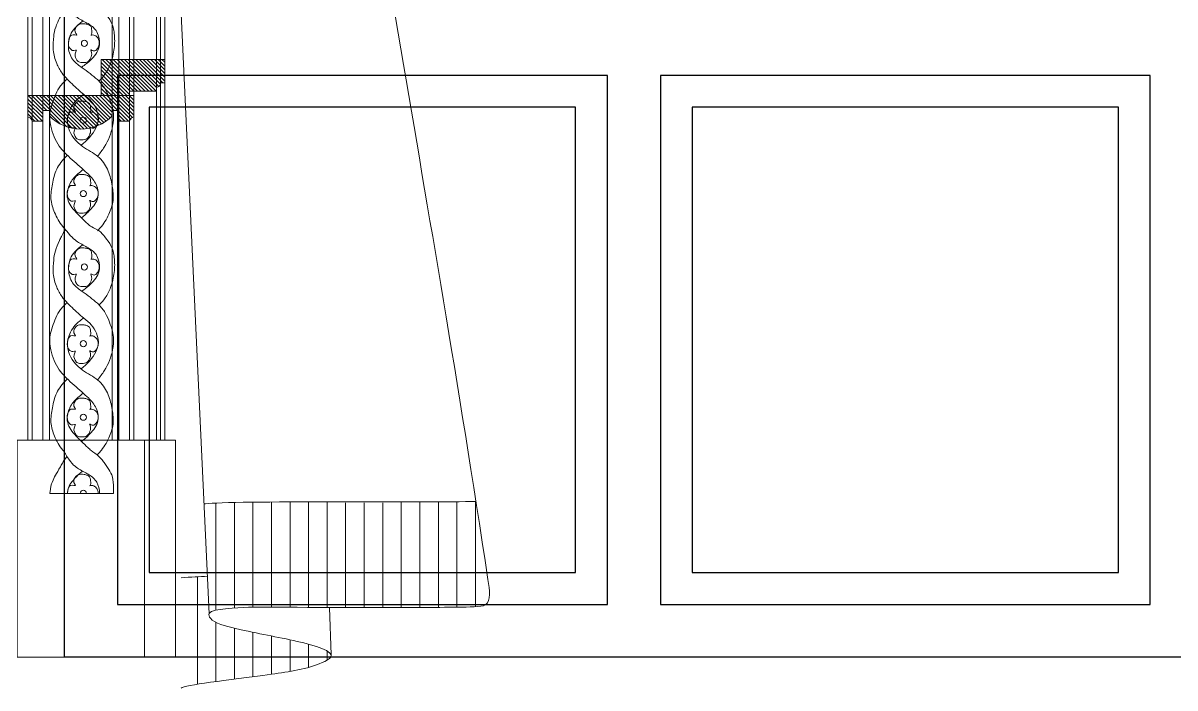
# Model space of a CAD drawing. Header units: inches. Extents: x -12478 to 399182, y -16583 to 525552.
# Drawn here: x 61257 to 62345, y 33156 to 33784 of the extents above; entities that cross this region are included whole.
import ezdxf
from ezdxf.lldxf.tags import DXFTag

# ---------------------------------------------------------------- set-up
doc = ezdxf.new("R2010")
doc.units = ezdxf.units.IN
doc.header["$LTSCALE"] = 1000
doc.header["$MEASUREMENT"] = 0
doc.linetypes.add('DASHED', pattern=[0.75, 0.5, -0.25])
doc.linetypes.add('HIDDEN', pattern=[0.375, 0.25, -0.125])
for name, color, linetype in [('8', 8, 'Continuous'), ('A-Hidden', 8, 'HIDDEN'), ('Layer3', 3, 'Continuous'), ('WOOD', 23, 'Continuous'), ('WOOD 01', 34, 'Continuous'), ('WOOD 02', 32, 'Continuous')]:
    doc.layers.add(name, color=color, linetype=linetype)
for name, color, linetype, lineweight in [('Bronze', 40, 'Continuous', 0), ('Fabric', 253, 'Continuous', 0), ('WOOD HATCH', 32, 'Continuous', 5)]:
    doc.layers.add(name, color=color, linetype=linetype, lineweight=lineweight)
tags = doc.linetypes.add('DASHED2', pattern=[0.375, 0.25, -0.125]).pattern_tags.tags
tags[6:7] = [DXFTag(74, 4), DXFTag(75, 0), DXFTag(340, '0'), DXFTag(46, 1.0), DXFTag(50, 0.0), DXFTag(44, 0.0), DXFTag(45, 0.0)]
tags[4:5] = [DXFTag(74, 4), DXFTag(75, 0), DXFTag(340, '0'), DXFTag(46, 1.0), DXFTag(50, 0.0), DXFTag(44, 0.0), DXFTag(45, 0.0)]

# ---------------------------------------------------------------- blocks, each defined once
blk = doc.blocks.new('curtain elev1')
at = {"layer": 'Fabric', "lineweight": 0}
for p, q in [((324159.4, -10297.5, 0), (324159.4, -10198, 0)), ((324176.9, -10297.9, 0), (324176.9, -10198.4, 0)), ((324194.4, -10298.1, 0), (324194.4, -10198.8, 0)), ((324211.9, -10298.2, 0), (324211.9, -10199, 0)), ((324229.4, -10298.2, 0), (324229.4, -10199.1, 0)), ((324246.9, -10298.3, 0), (324246.9, -10199.2, 0)), ((324264.4, -10298.3, 0), (324264.4, -10199.2, 0)), ((324281.9, -10298.2, 0), (324281.9, -10199.2, 0)), ((324299.4, -10298.1, 0), (324299.4, -10199.1, 0)), ((324316.9, -10298, 0), (324316.9, -10199, 0)), ((324334.4, -10297.9, 0), (324334.4, -10198.9, 0)), ((324351.9, -10297.8, 0), (324351.9, -10198.8, 0)), ((324369.4, -10297.7, 0), (324369.4, -10198.7, 0)), ((324386.9, -10298.6, 0), (324386.9, -10198.7, 0)), ((324404.4, -10300.7, 0), (324404.4, -10199.6, 0)), ((324421.9, -10370.6, 0), (324421.9, -10269.1, 0)), ((324386.9, -10365.8, 0), (324386.9, -10317.7, 0)), ((324404.4, -10368.1, 0), (324404.4, -10312.1, 0)), ((324334.4, -10358.6, 0), (324334.4, -10328.6, 0)), ((324351.9, -10361.2, 0), (324351.9, -10325.1, 0)), ((324369.4, -10363.5, 0), (324369.4, -10321.6, 0)), ((324299.4, -10347.9, 0), (324299.4, -10339.2, 0)), ((324316.9, -10354.7, 0), (324316.9, -10332.8, 0))]:
    blk.add_line(p, q, dxfattribs=at)
at = {"layer": 'Fabric', "lineweight": 0, "elevation": 0}
for points in [[(324410.8, -10304.2), (324462.1, -9204.4)], [(324295.7, -10342.9), (324297.2, -10298.2)]]:
    blk.add_lwpolyline(points, dxfattribs=at)
at = {"layer": 'Fabric', "lineweight": 0}
for points, knots in [([(324311.1, -9237.1, 0), (324310.8, -9239.4, 0), (324310.5, -9241.8, 0), (324310.2, -9244.2, 0), (324310.2, -9244.2, 0), (324310.2, -9244.2, 0), (324310.2, -9244.2, 0), (324254.8, -9660, 0), (324204.1, -9895.7, 0), (324143.8, -10296.7, 0), (324165, -10297.8, 0), (324244.2, -10298.5, 0), (324316.8, -10298.1, 0), (324382.3, -10297.5, 0), (324412.5, -10301.5, 0), (324409.1, -10312.1, 0), (324371.5, -10322, 0), (324331.4, -10328, 0), (324286.7, -10341.1, 0), (324313.3, -10355.6, 0), (324378.9, -10365.4, 0), (324434.1, -10371.2, 0), (324437.2, -10374.2, 0)], [204.389175, 204.389175, 204.389175, 204.389175, 209.256711, 209.256711, 209.256711, 209.258227, 209.258227, 209.258227, 1067.803273, 1090.343366, 1101.041024, 1124.788132, 1253.632328, 1281.505184, 1291.97919, 1296.93529, 1312.115972, 1346.838143, 1377.534104, 1387.5713, 1425.177123, 1520.355421, 1520.355421, 1520.355421, 1520.355421]), ([(324158.9, -10198, 0), (324158.9, -10198, 0), (324159, -10198, 0), (324159, -10198, 0), (324201.7, -10199.2, 0), (324391.5, -10197, 0), (324414.1, -10200.3, 0), (324414.1, -10200.3, 0), (324414.2, -10200.3, 0), (324414.2, -10200.3, 0), (324414.7, -10200.4, 0), (324415.2, -10200.4, 0), (324415.6, -10200.5, 0)], [1455.987288, 1455.987288, 1455.987288, 1455.987288, 1456.070777, 1456.070777, 1456.070777, 1546.846982, 1546.846982, 1546.846982, 1546.968879, 1546.968879, 1546.968879, 1548.937695, 1548.937695, 1548.937695, 1548.937695])]:
    blk.add_open_spline(points, degree=3, knots=knots, dxfattribs=at)
blk.add_open_spline([(324412.5, -10268.7, 0), (324419.5, -10269, 0), (324428, -10269.4, 0), (324437.2, -10270, 0)], degree=3, dxfattribs=at)
blk = doc.blocks.new('brass accent')
at = {"layer": 'Bronze', "lineweight": 0}
for centre in [(317083.5, 114679.4, 0), (317084.5, 114606.8, 0), (317084.5, 114537.5, 0), (317083.5, 114468.2, 0), (317084.5, 114395.7, 0), (317084.5, 114326.3, 0)]:
    blk.add_circle(centre, 2.9, dxfattribs=at)
blk.add_arc((317084.5, 114254.4, 0), 2.9, 0, 180, dxfattribs=at)
for points, knots in [([(317077.3, 114687, 0), (317077.3, 114687, 0), (317076.2, 114687.4, 0), (317073.4, 114687.2, 0), (317070.7, 114684.7, 0), (317069.3, 114681.1, 0), (317069.4, 114677.3, 0), (317071, 114674.5, 0), (317073, 114672.1, 0), (317075.3, 114671.9, 0), (317078, 114673.8, 0), (317076.2, 114670.2, 0), (317077, 114666.9, 0), (317079.4, 114661.4, 0), (317084.6, 114661.1, 0), (317088.8, 114661.3, 0), (317092.2, 114665.2, 0), (317093, 114669.2, 0), (317090.4, 114673.6, 0), (317093.9, 114672, 0), (317096.3, 114673.4, 0), (317099.2, 114677, 0), (317098.5, 114681.7, 0), (317097.3, 114685.3, 0), (317095.7, 114688.5, 0), (317089.3, 114686.3, 0), (317093.2, 114690, 0), (317092.1, 114694.6, 0), (317088, 114698.1, 0), (317083.4, 114697.8, 0), (317079.9, 114697.1, 0), (317077.1, 114695.6, 0), (317076.6, 114692.1, 0), (317076.2, 114689.1, 0), (317077.1, 114687.3, 0), (317077.2, 114687, 0)], [0.24272, 0.24272, 0.24272, 0.24272, 0.245099, 0.367364, 0.497961, 0.61241, 0.752433, 0.872037, 0.945922, 1.061004, 1.113314, 1.158119, 1.342355, 1.522189, 1.695788, 1.830249, 1.946701, 2.195177, 2.248456, 2.330579, 2.429673, 2.544778, 2.780351, 2.872208, 2.950204, 3.124017, 3.171862, 3.390176, 3.520988, 3.708938, 3.82401, 3.909457, 4.005815, 4.170543, 4.207777, 4.207777, 4.207777, 4.207777]), ([(317078.3, 114614.1, 0), (317078.3, 114614.1, 0), (317077.2, 114614.5, 0), (317074.4, 114614.3, 0), (317071.7, 114611.7, 0), (317070.3, 114608.2, 0), (317070.4, 114604.4, 0), (317072, 114601.6, 0), (317074, 114599.2, 0), (317076.4, 114598.9, 0), (317079, 114600.8, 0), (317077.2, 114597.2, 0), (317078, 114594, 0), (317080.5, 114588.5, 0), (317085.6, 114588.2, 0), (317089.9, 114588.3, 0), (317093.2, 114592.3, 0), (317094.1, 114596.2, 0), (317091.4, 114600.6, 0), (317094.9, 114599.1, 0), (317097.4, 114600.5, 0), (317100.2, 114604.1, 0), (317099.6, 114608.8, 0), (317098.3, 114612.4, 0), (317096.7, 114615.6, 0), (317090.3, 114613.4, 0), (317094.3, 114617.1, 0), (317093.1, 114621.7, 0), (317089, 114625.1, 0), (317084.5, 114624.9, 0), (317080.9, 114624.1, 0), (317078.2, 114622.6, 0), (317077.7, 114619.1, 0), (317077.2, 114616.1, 0), (317078.1, 114614.4, 0), (317078.3, 114614.1, 0)], [0.24272, 0.24272, 0.24272, 0.24272, 0.245099, 0.367364, 0.497961, 0.61241, 0.752433, 0.872037, 0.945922, 1.061004, 1.113314, 1.158119, 1.342355, 1.522189, 1.695788, 1.830249, 1.946701, 2.195177, 2.248456, 2.330579, 2.429673, 2.544778, 2.780351, 2.872208, 2.950204, 3.124017, 3.171862, 3.390176, 3.520988, 3.708938, 3.82401, 3.909457, 4.005815, 4.170543, 4.207777, 4.207777, 4.207777, 4.207777]), ([(317078.3, 114544.8, 0), (317078.3, 114544.8, 0), (317077.2, 114545.2, 0), (317074.4, 114545, 0), (317071.7, 114542.4, 0), (317070.3, 114538.9, 0), (317070.4, 114535.1, 0), (317072, 114532.3, 0), (317074, 114529.9, 0), (317076.4, 114529.6, 0), (317079, 114531.5, 0), (317077.2, 114527.9, 0), (317078, 114524.6, 0), (317080.5, 114519.2, 0), (317085.6, 114518.9, 0), (317089.9, 114519, 0), (317093.2, 114523, 0), (317094.1, 114526.9, 0), (317091.4, 114531.3, 0), (317094.9, 114529.8, 0), (317097.4, 114531.1, 0), (317100.2, 114534.8, 0), (317099.6, 114539.5, 0), (317098.3, 114543.1, 0), (317096.7, 114546.3, 0), (317090.3, 114544.1, 0), (317094.3, 114547.8, 0), (317093.1, 114552.4, 0), (317089, 114555.8, 0), (317084.5, 114555.6, 0), (317080.9, 114554.8, 0), (317078.2, 114553.3, 0), (317077.7, 114549.8, 0), (317077.2, 114546.8, 0), (317078.1, 114545.1, 0), (317078.3, 114544.8, 0)], [0.24272, 0.24272, 0.24272, 0.24272, 0.245099, 0.367364, 0.497961, 0.61241, 0.752433, 0.872037, 0.945922, 1.061004, 1.113314, 1.158119, 1.342355, 1.522189, 1.695788, 1.830249, 1.946701, 2.195177, 2.248456, 2.330579, 2.429673, 2.544778, 2.780351, 2.872208, 2.950204, 3.124017, 3.171862, 3.390176, 3.520988, 3.708938, 3.82401, 3.909457, 4.005815, 4.170543, 4.207777, 4.207777, 4.207777, 4.207777]), ([(317077.3, 114475.4, 0), (317077.3, 114475.4, 0), (317076.2, 114475.8, 0), (317073.4, 114475.6, 0), (317070.7, 114473.1, 0), (317069.3, 114469.6, 0), (317069.4, 114465.8, 0), (317071, 114462.9, 0), (317073, 114460.6, 0), (317075.3, 114460.3, 0), (317078, 114462.2, 0), (317076.2, 114458.6, 0), (317077, 114455.3, 0), (317079.4, 114449.8, 0), (317084.6, 114449.6, 0), (317088.8, 114449.7, 0), (317092.2, 114453.6, 0), (317093, 114457.6, 0), (317090.4, 114462, 0), (317093.9, 114460.4, 0), (317096.3, 114461.8, 0), (317099.2, 114465.4, 0), (317098.5, 114470.1, 0), (317097.3, 114473.8, 0), (317095.7, 114476.9, 0), (317089.3, 114474.7, 0), (317093.2, 114478.4, 0), (317092.1, 114483, 0), (317088, 114486.5, 0), (317083.4, 114486.3, 0), (317079.9, 114485.5, 0), (317077.1, 114484, 0), (317076.6, 114480.5, 0), (317076.2, 114477.5, 0), (317077.1, 114475.8, 0), (317077.2, 114475.4, 0)], [0.24272, 0.24272, 0.24272, 0.24272, 0.245099, 0.367364, 0.497961, 0.61241, 0.752433, 0.872037, 0.945922, 1.061004, 1.113314, 1.158119, 1.342355, 1.522189, 1.695788, 1.830249, 1.946701, 2.195177, 2.248456, 2.330579, 2.429673, 2.544778, 2.780351, 2.872208, 2.950204, 3.124017, 3.171862, 3.390176, 3.520988, 3.708938, 3.82401, 3.909457, 4.005815, 4.170543, 4.207777, 4.207777, 4.207777, 4.207777]), ([(317078.3, 114402.9, 0), (317078.3, 114402.9, 0), (317077.2, 114403.3, 0), (317074.4, 114403.1, 0), (317071.7, 114400.5, 0), (317070.3, 114397, 0), (317070.4, 114393.2, 0), (317072, 114390.4, 0), (317074, 114388, 0), (317076.4, 114387.8, 0), (317079, 114389.6, 0), (317077.2, 114386, 0), (317078, 114382.8, 0), (317080.5, 114377.3, 0), (317085.6, 114377, 0), (317089.9, 114377.1, 0), (317093.2, 114381.1, 0), (317094.1, 114385, 0), (317091.4, 114389.4, 0), (317094.9, 114387.9, 0), (317097.4, 114389.3, 0), (317100.2, 114392.9, 0), (317099.6, 114397.6, 0), (317098.3, 114401.2, 0), (317096.7, 114404.4, 0), (317090.3, 114402.2, 0), (317094.3, 114405.9, 0), (317093.1, 114410.5, 0), (317089, 114413.9, 0), (317084.5, 114413.7, 0), (317080.9, 114412.9, 0), (317078.2, 114411.4, 0), (317077.7, 114407.9, 0), (317077.2, 114405, 0), (317078.1, 114403.2, 0), (317078.3, 114402.9, 0)], [0.24272, 0.24272, 0.24272, 0.24272, 0.245099, 0.367364, 0.497961, 0.61241, 0.752433, 0.872037, 0.945922, 1.061004, 1.113314, 1.158119, 1.342355, 1.522189, 1.695788, 1.830249, 1.946701, 2.195177, 2.248456, 2.330579, 2.429673, 2.544778, 2.780351, 2.872208, 2.950204, 3.124017, 3.171862, 3.390176, 3.520988, 3.708938, 3.82401, 3.909457, 4.005815, 4.170543, 4.207777, 4.207777, 4.207777, 4.207777]), ([(317078.3, 114333.6, 0), (317078.3, 114333.6, 0), (317077.2, 114334, 0), (317074.4, 114333.8, 0), (317071.7, 114331.2, 0), (317070.3, 114327.7, 0), (317070.4, 114323.9, 0), (317072, 114321.1, 0), (317074, 114318.7, 0), (317076.4, 114318.4, 0), (317079, 114320.3, 0), (317077.2, 114316.7, 0), (317078, 114313.4, 0), (317080.5, 114308, 0), (317085.6, 114307.7, 0), (317089.9, 114307.8, 0), (317093.2, 114311.8, 0), (317094.1, 114315.7, 0), (317091.4, 114320.1, 0), (317094.9, 114318.6, 0), (317097.4, 114319.9, 0), (317100.2, 114323.6, 0), (317099.6, 114328.3, 0), (317098.3, 114331.9, 0), (317096.7, 114335.1, 0), (317090.3, 114332.9, 0), (317094.3, 114336.6, 0), (317093.1, 114341.2, 0), (317089, 114344.6, 0), (317084.5, 114344.4, 0), (317080.9, 114343.6, 0), (317078.2, 114342.1, 0), (317077.7, 114338.6, 0), (317077.2, 114335.6, 0), (317078.1, 114333.9, 0), (317078.3, 114333.6, 0)], [0.24272, 0.24272, 0.24272, 0.24272, 0.245099, 0.367364, 0.497961, 0.61241, 0.752433, 0.872037, 0.945922, 1.061004, 1.113314, 1.158119, 1.342355, 1.522189, 1.695788, 1.830249, 1.946701, 2.195177, 2.248456, 2.330579, 2.429673, 2.544778, 2.780351, 2.872208, 2.950204, 3.124017, 3.171862, 3.390176, 3.520988, 3.708938, 3.82401, 3.909457, 4.005815, 4.170543, 4.207777, 4.207777, 4.207777, 4.207777]), ([(317099.7, 114254.4, 0), (317099.6, 114255.5, 0), (317099.2, 114257.5, 0), (317098.3, 114260, 0), (317096.7, 114263.1, 0), (317090.3, 114260.9, 0), (317094.3, 114264.6, 0), (317093.1, 114269.2, 0), (317089, 114272.7, 0), (317084.5, 114272.5, 0), (317080.9, 114271.7, 0), (317078.2, 114270.2, 0), (317077.7, 114266.7, 0), (317077.2, 114263.7, 0), (317078.1, 114262, 0), (317078.3, 114261.6, 0)], [2.671766, 2.671766, 2.671766, 2.671766, 2.780351, 2.872208, 2.950204, 3.124017, 3.171862, 3.390176, 3.520988, 3.708938, 3.82401, 3.909457, 4.005815, 4.170543, 4.207777, 4.207777, 4.207777, 4.207777]), ([(317078.3, 114261.6, 0), (317078.3, 114261.6, 0), (317077.2, 114262, 0), (317074.4, 114261.8, 0), (317071.7, 114259.3, 0), (317070.7, 114256.6, 0), (317070.5, 114254.9, 0), (317070.5, 114254.4, 0)], [0.2427204, 0.2427204, 0.2427204, 0.2427204, 0.2450992, 0.367364, 0.4979612, 0.61241, 0.6651752, 0.6651752, 0.6651752, 0.6651752])]:
    blk.add_open_spline(points, degree=3, knots=knots, dxfattribs=at)
at = {"layer": 'WOOD', "lineweight": 0}
blk.add_line((317116, 114254.4, 0), (317056, 114254.4, 0), dxfattribs=at)
for points, knots in [([(317070.4, 114713.6, 0), (317067.3, 114712, 0), (317063.6, 114707.5, 0), (317057.5, 114699.7, 0), (317054.7, 114687.9, 0), (317054.9, 114674.4, 0), (317057.8, 114661.3, 0), (317063.1, 114651, 0), (317067.5, 114645.9, 0), (317069.6, 114643.8, 0)], [0, 0, 0, 0, 0.265218, 0.610462, 1.007411, 1.496468, 1.998987, 2.380781, 2.689248, 2.689248, 2.689248, 2.689248]), ([(317100.5, 114714, 0), (317095.1, 114706.8, 0), (317086.2, 114701.1, 0), (317078.4, 114697.4, 0), (317070.5, 114690.7, 0), (317067.4, 114675.3, 0), (317076.6, 114663.6, 0), (317083, 114659, 0), (317086, 114656.9, 0)], [0.051478, 0.051478, 0.051478, 0.051478, 0.265218, 0.610462, 1.007411, 1.496468, 1.998987, 2.364684, 2.364684, 2.364684, 2.364684]), ([(317100.2, 114714.9, 0), (317104, 114708.7, 0), (317107.1, 114702.7, 0), (317111.4, 114693.6, 0), (317112.7, 114686, 0), (317113.5, 114672.7, 0), (317110.6, 114661.3, 0), (317104.1, 114649.4, 0), (317094.9, 114640.8, 0), (317086.1, 114632.4, 0), (317079.2, 114627.5, 0), (317072.7, 114619.4, 0), (317069.2, 114608.6, 0), (317073, 114596, 0), (317081, 114587.6, 0), (317086.7, 114583.1, 0)], [0.062674, 0.062674, 0.062674, 0.062674, 0.265218, 0.610462, 1.007411, 1.496468, 1.998987, 2.380781, 2.959233, 3.345171, 3.70483, 3.981012, 4.228697, 4.629229, 5.37691, 5.37691, 5.37691, 5.37691]), ([(317085.2, 114700.4, 0), (317088.5, 114697.8, 0), (317093.8, 114692.4, 0), (317097.5, 114687.7, 0), (317099.8, 114674.9, 0), (317095.3, 114663.1, 0), (317084.4, 114655.5, 0), (317071.8, 114646.3, 0), (317064.3, 114637.6, 0), (317061, 114630.5, 0), (317057.5, 114621.1, 0), (317055.4, 114611.6, 0), (317056.9, 114597.4, 0), (317062, 114584.9, 0), (317068.7, 114575.6, 0), (317071.2, 114572.8, 0)], [0.323924, 0.323924, 0.323924, 0.323924, 0.610462, 1.007411, 1.496468, 1.998987, 2.380781, 2.959233, 3.345171, 3.70483, 3.981012, 4.228697, 4.629229, 5.39027, 5.739901, 5.739901, 5.739901, 5.739901]), ([(317099.9, 114645.8, 0), (317100.2, 114645.5, 0), (317103.3, 114642.7, 0), (317107.7, 114637.6, 0), (317111, 114630.5, 0), (317114.5, 114621.1, 0), (317116.7, 114611.6, 0), (317115.1, 114597.4, 0), (317109.2, 114582.8, 0), (317096.6, 114570.6, 0), (317079.8, 114556, 0), (317072.8, 114548.8, 0), (317068.3, 114534.1, 0), (317077.5, 114522, 0), (317083.6, 114516.7, 0), (317086.2, 114514.5, 0)], [2.923962, 2.923962, 2.923962, 2.923962, 2.959233, 3.345171, 3.70483, 3.981012, 4.228697, 4.629229, 5.39027, 5.986881, 6.507858, 7.008636, 7.490853, 7.950217, 8.304186, 8.304186, 8.304186, 8.304186]), ([(317084.2, 114631.2, 0), (317087, 114629.1, 0), (317092.1, 114625.5, 0), (317096.6, 114618.1, 0), (317100.1, 114609.9, 0), (317099.2, 114595.5, 0), (317087.2, 114581.6, 0), (317070.5, 114574.1, 0), (317060.9, 114560.9, 0), (317057.5, 114546.7, 0), (317055.3, 114532.7, 0), (317059.4, 114518.8, 0), (317065.2, 114509, 0), (317069.7, 114503.7, 0), (317071, 114502.4, 0)], [3.346929, 3.346929, 3.346929, 3.346929, 3.70483, 3.981012, 4.228697, 4.629229, 5.39027, 5.986881, 6.507858, 7.008636, 7.490853, 7.950217, 8.476278, 8.663685, 8.663685, 8.663685, 8.663685]), ([(317099.6, 114573.7, 0), (317100, 114573.3, 0), (317104.1, 114569.7, 0), (317110.5, 114560.9, 0), (317113.9, 114546.7, 0), (317116.1, 114532.7, 0), (317112, 114518.8, 0), (317106.2, 114509, 0), (317101.7, 114503.7, 0), (317100.5, 114502.4, 0)], [5.933766, 5.933766, 5.933766, 5.933766, 5.986881, 6.507858, 7.008636, 7.490853, 7.950217, 8.476278, 8.663685, 8.663685, 8.663685, 8.663685]), ([(317084.8, 114560.2, 0), (317086.5, 114558.8, 0), (317092.2, 114554.2, 0), (317097.6, 114547.4, 0), (317101.7, 114534.3, 0), (317093.3, 114520.4, 0), (317082.5, 114511.3, 0), (317078.2, 114506.7, 0), (317069.7, 114502.4, 0)], [6.300023, 6.300023, 6.300023, 6.300023, 6.507858, 7.008636, 7.490853, 7.950217, 8.476278, 8.634087, 8.634087, 8.634087, 8.634087]), ([(317069.7, 114502.4, 0), (317067.3, 114500.5, 0), (317063.6, 114495.9, 0), (317057.5, 114488.2, 0), (317054.7, 114476.3, 0), (317054.9, 114462.8, 0), (317057.8, 114449.8, 0), (317063.1, 114439.4, 0), (317067.5, 114434.4, 0), (317069.6, 114432.3, 0)], [0, 0, 0, 0, 0.265218, 0.610462, 1.007411, 1.496468, 1.998987, 2.380781, 2.689248, 2.689248, 2.689248, 2.689248]), ([(317100.5, 114502.4, 0), (317095.1, 114495.3, 0), (317086.2, 114489.5, 0), (317078.4, 114485.8, 0), (317070.5, 114479.2, 0), (317067.4, 114463.8, 0), (317076.6, 114452, 0), (317083, 114447.5, 0), (317086, 114445.3, 0)], [0.051478, 0.051478, 0.051478, 0.051478, 0.265218, 0.610462, 1.007411, 1.496468, 1.998987, 2.364684, 2.364684, 2.364684, 2.364684]), ([(317102.3, 114502.4, 0), (317104.5, 114498.1, 0), (317107.9, 114492, 0), (317111.4, 114482.4, 0), (317112.7, 114474.8, 0), (317113.5, 114461.5, 0), (317110.6, 114450.1, 0), (317104.1, 114438.2, 0), (317094.9, 114429.6, 0), (317086.1, 114421.2, 0), (317079.2, 114416.3, 0), (317072.7, 114408.2, 0), (317069.2, 114397.5, 0), (317073, 114384.8, 0), (317081, 114376.4, 0), (317086.7, 114371.9, 0)], [0.016235, 0.016235, 0.016235, 0.016235, 0.265218, 0.610462, 1.007411, 1.496468, 1.998987, 2.380781, 2.959233, 3.345171, 3.70483, 3.981012, 4.228697, 4.629229, 5.37691, 5.37691, 5.37691, 5.37691]), ([(317085.2, 114489.2, 0), (317088.5, 114486.6, 0), (317093.8, 114481.2, 0), (317097.5, 114476.5, 0), (317099.4, 114463.8, 0), (317095.3, 114451.9, 0), (317084.4, 114444.3, 0), (317071.8, 114435.1, 0), (317064.3, 114426.4, 0), (317061, 114419.3, 0), (317057.5, 114409.9, 0), (317055.4, 114400.4, 0), (317056.9, 114386.2, 0), (317062, 114373.7, 0), (317068.7, 114364.4, 0), (317071.2, 114361.6, 0)], [0.323924, 0.323924, 0.323924, 0.323924, 0.610462, 1.007411, 1.496468, 1.998987, 2.380781, 2.959233, 3.345171, 3.70483, 3.981012, 4.228697, 4.629229, 5.39027, 5.739901, 5.739901, 5.739901, 5.739901]), ([(317099.9, 114434.6, 0), (317100.2, 114434.3, 0), (317103.3, 114431.5, 0), (317107.7, 114426.4, 0), (317111, 114419.3, 0), (317114.5, 114409.9, 0), (317116.7, 114400.4, 0), (317115.1, 114386.2, 0), (317109.2, 114371.6, 0), (317096.6, 114359.4, 0), (317079.8, 114344.8, 0), (317072.8, 114337.6, 0), (317068.3, 114322.9, 0), (317077.5, 114310.8, 0), (317083.6, 114305.5, 0), (317086.2, 114303.3, 0)], [2.923962, 2.923962, 2.923962, 2.923962, 2.959233, 3.345171, 3.70483, 3.981012, 4.228697, 4.629229, 5.39027, 5.986881, 6.507858, 7.008636, 7.490853, 7.950217, 8.304186, 8.304186, 8.304186, 8.304186]), ([(317084.2, 114420, 0), (317087, 114417.9, 0), (317092.1, 114414.3, 0), (317096.6, 114406.9, 0), (317100.1, 114398.7, 0), (317099.2, 114384.3, 0), (317087.2, 114370.4, 0), (317070.5, 114362.9, 0), (317060.9, 114349.7, 0), (317057.5, 114335.5, 0), (317055.3, 114321.5, 0), (317059.4, 114307.6, 0), (317065.1, 114297.9, 0), (317069.5, 114292.9, 0), (317071.4, 114290.7, 0)], [3.346929, 3.346929, 3.346929, 3.346929, 3.70483, 3.981012, 4.228697, 4.629229, 5.39027, 5.986881, 6.507858, 7.008636, 7.490853, 7.950217, 8.476278, 8.642879, 8.642879, 8.642879, 8.642879]), ([(317099.6, 114362.5, 0), (317100, 114362.1, 0), (317104.1, 114358.5, 0), (317110.5, 114349.7, 0), (317113.9, 114335.5, 0), (317116.1, 114321.5, 0), (317112, 114307.6, 0), (317106.4, 114298.1, 0), (317102.2, 114293.1, 0), (317100, 114289.3, 0)], [5.933766, 5.933766, 5.933766, 5.933766, 5.986881, 6.507858, 7.008636, 7.490853, 7.950217, 8.476278, 8.626185, 8.626185, 8.626185, 8.626185]), ([(317084.8, 114349, 0), (317086.5, 114347.6, 0), (317092.2, 114343, 0), (317097.6, 114336.2, 0), (317101.7, 114323.1, 0), (317093.3, 114309.2, 0), (317082.5, 114300.2, 0), (317078.3, 114295.6, 0), (317071.4, 114290.7, 0)], [6.300023, 6.300023, 6.300023, 6.300023, 6.507858, 7.008636, 7.490853, 7.950217, 8.476278, 8.628462, 8.628462, 8.628462, 8.628462]), ([(317071.4, 114290.7, 0), (317067.3, 114286.7, 0), (317063.6, 114282.1, 0), (317058.8, 114274.5, 0), (317056.4, 114269.6, 0), (317056, 114260.5, 0), (317056, 114254.4, 0)], [0, 0, 0, 0, 0.265218, 0.610462, 1.007411, 1.316854, 1.316854, 1.316854, 1.316854]), ([(317100, 114289.3, 0), (317095.1, 114281.5, 0), (317086.2, 114275.7, 0), (317078.4, 114272, 0), (317071.3, 114266, 0), (317069.1, 114258.2, 0), (317069.2, 114254.4, 0)], [0.051478, 0.051478, 0.051478, 0.051478, 0.265218, 0.610462, 1.007411, 1.374108, 1.374108, 1.374108, 1.374108]), ([(317100, 114289.3, 0), (317104, 114283.7, 0), (317107.1, 114277.7, 0), (317111.4, 114270.6, 0), (317113.3, 114266.7, 0), (317115.6, 114260.5, 0), (317116, 114254.4, 0)], [0.062674, 0.062674, 0.062674, 0.062674, 0.265218, 0.610462, 1.007411, 1.266036, 1.266036, 1.266036, 1.266036]), ([(317085.2, 114275.4, 0), (317088.5, 114272.8, 0), (317093.8, 114267.4, 0), (317097, 114263.3, 0), (317099.2, 114259, 0), (317099.6, 114254.4, 0)], [0.323924, 0.323924, 0.323924, 0.323924, 0.610462, 1.007411, 1.339474, 1.339474, 1.339474, 1.339474])]:
    blk.add_open_spline(points, degree=3, knots=knots, dxfattribs=at)
blk.add_open_spline([(317101.2, 114503.2, 0), (317101.6, 114503, 0), (317101.9, 114502.7, 0), (317102.3, 114502.4, 0)], degree=3, dxfattribs=at)

msp = doc.modelspace()

# ---------------------------------------------------------------- hatches: boundary and pattern name
at = {"layer": 'WOOD HATCH', "lineweight": 0}
h = msp.add_hatch(dxfattribs=at)
h.set_pattern_fill('ANSI31', color=256, scale=20)
h.set_pattern_definition([(135, (106653.8477, 26296.9005), (1.76776695, 1.76776695), [])])
edge = h.paths.add_edge_path()
edge.add_line((61358, 33719.6), (61383.3, 33719.6))
edge.add_line((61383.3, 33719.6), (61383.3, 33723.6))
edge.add_arc((61383.7, 33727.2), 3.63, 263.9072, 365.9049)
edge.add_line((61387.3, 33727.6), (61391.3, 33727.6))
edge.add_line((61391.3, 33727.6), (61391.3, 33749.6))
edge.add_line((61391.3, 33749.6), (61331.3, 33749.6))
edge.add_line((61331.3, 33749.6), (61331.3, 33715.5))
edge.add_line((61331.3, 33715.5), (61358, 33715.5))
edge.add_line((61358, 33715.5), (61358, 33719.6))
h = msp.add_hatch(dxfattribs=at)
h.set_pattern_fill('ANSI31', color=256, scale=20)
h.set_pattern_definition([(315, (43040.5307, 23889.8988), (-1.76776695, -1.76776695), [])])
edge = h.paths.add_edge_path()
edge.add_arc((61311.9, 33725.1), 41.3, -89.7858, -43.786)
edge.add_line((61341.7, 33696.5), (61341.7, 33701.5))
edge.add_line((61341.7, 33701.5), (61348, 33701.5))
edge.add_line((61348, 33701.5), (61348, 33691.5))
edge.add_line((61348, 33691.5), (61358, 33691.5))
edge.add_arc((61363.2, 33690.3), 5.31, -257.2031, -192.7759, ccw=False)
edge.add_line((61362, 33695.5), (61362, 33715.5))
edge.add_line((61362, 33715.5), (61312, 33715.5))
edge.add_line((61312, 33715.5), (61262, 33715.5))
edge.add_line((61262, 33715.5), (61262, 33695.5))
edge.add_arc((61260.9, 33690.3), 5.31, -347.2241, -282.7969, ccw=False)
edge.add_line((61266, 33691.5), (61276, 33691.5))
edge.add_line((61276, 33691.5), (61276, 33701.5))
edge.add_line((61276, 33701.5), (61282.3, 33701.5))
edge.add_line((61282.3, 33701.5), (61282.3, 33696.5))
edge.add_arc((61312.2, 33725.1), 41.3, -136.214, -90.2142)

# ---------------------------------------------------------------- linework, layer by layer
at = {"layer": '8', "linetype": 'DASHED2', "ltscale": 200, "elevation": 0}
for points in [[(61346.6, 33235.1), (61809.1, 33235.1), (61809.1, 33734.6), (61346.6, 33734.6)], [(61859.1, 33235.1), (62321.6, 33235.1), (62321.6, 33734.6), (61859.1, 33734.6)], [(61376.6, 33265.1), (61779.1, 33265.1), (61779.1, 33704.6), (61376.6, 33704.6)], [(61889.1, 33265.1), (62291.6, 33265.1), (62291.6, 33704.6), (61889.1, 33704.6)]]:
    msp.add_lwpolyline(points, close=True, dxfattribs=at)
at = {"layer": 'A-Hidden', "linetype": 'DASHED', "lineweight": 0, "ltscale": 10}
msp.add_line((69234.9, 33185.1, 0), (59975, 33185.1, 0), dxfattribs=at)
at = {"layer": 'Layer3', "elevation": 0}
msp.add_lwpolyline([(63396.6, 35585.1), (63396.6, 33185.1), (61296.6, 33185.1), (61296.6, 35585.1)], dxfattribs=at)
at = {"layer": 'WOOD 01', "lineweight": 0, "ltscale": 500, "elevation": 0}
for points in [[(63428.8, 33390.1), (63428.8, 35224.3, 1.002257), (61262, 35224.3), (61262, 33390.1)], [(63424.8, 33390.1), (63424.8, 35224.3, 1.002261), (61266, 35224.3), (61266, 33390.1)], [(63414.8, 33390.1), (63414.8, 35224.3, 1.002271), (61276, 35224.3), (61276, 33390.1)], [(63408.5, 33390.1), (63408.5, 35224.3, 1.002278), (61282.3, 35224.3), (61282.3, 33390.1)], [(63349.1, 33390.1), (63349.1, 35224.4, 1.002344), (61341.7, 35224.4), (61341.7, 33390.1)], [(63342.8, 33390.1), (63342.8, 35224.4, 1.002352), (61348, 35224.4), (61348, 33390.1)], [(63332.8, 33390.1), (63332.8, 35224.4, 1.002364), (61358, 35224.4), (61358, 33390.1)], [(63328.8, 33390.1), (63328.8, 35224.4, 1.002369), (61362, 35224.4), (61362, 33390.1)], [(63307.6, 33390.1), (63307.6, 35224.4, 1.002395), (61383.3, 35224.4), (61383.3, 33390.1)], [(63303.6, 33390.1), (63303.6, 35224.4, 1.0024), (61387.3, 35224.4), (61387.3, 33390.1)], [(63299.6, 33390.1), (63299.6, 35224.4, 1.002405), (61391.3, 35224.4), (61391.3, 33390.1)]]:
    msp.add_lwpolyline(points, format="xyb", dxfattribs=at)
for points in [[(61401.3, 33390.1), (61252, 33390.1), (61252, 33185.1), (61401.3, 33185.1)], [(61372, 33390.1), (61252, 33390.1), (61252, 33185.1), (61372, 33185.1)]]:
    msp.add_lwpolyline(points, close=True, dxfattribs=at)
at = {"layer": 'WOOD 02', "lineweight": 0, "elevation": 0}
msp.add_lwpolyline([(61312, 33683.8, 0.203451), (61341.7, 33696.5), (61341.7, 33701.5), (61348, 33701.5), (61348, 33691.5), (61358, 33691.5, -0.288763), (61362, 33695.5), (61362, 33715.5), (61312, 33715.5), (61262, 33715.5), (61262, 33695.5, -0.288763), (61266, 33691.5), (61276, 33691.5), (61276, 33701.5), (61282.3, 33701.5), (61282.3, 33696.5, 0.203451)], format="xyb", close=True, dxfattribs=at)
at = {"layer": 'WOOD HATCH', "lineweight": 0, "elevation": 0}
msp.add_lwpolyline([(61358, 33719.6), (61383.3, 33719.6), (61383.3, 33723.6, 0.476963), (61387.3, 33727.6), (61387.3, 33727.6), (61391.3, 33727.6), (61391.3, 33749.6), (61331.3, 33749.6), (61331.3, 33749.6), (61331.3, 33715.5), (61358, 33715.5), (61358, 33719.6)], format="xyb", dxfattribs=at)

# ---------------------------------------------------------------- block references
at = {"xscale": -1}
for name, p in [('curtain elev1', (385843.9, 43530.3, 0)), ('brass accent', (378398.9, -80914.5, 0))]:
    msp.add_blockref(name, p, dxfattribs=at)

doc.saveas('drawing.dxf')
